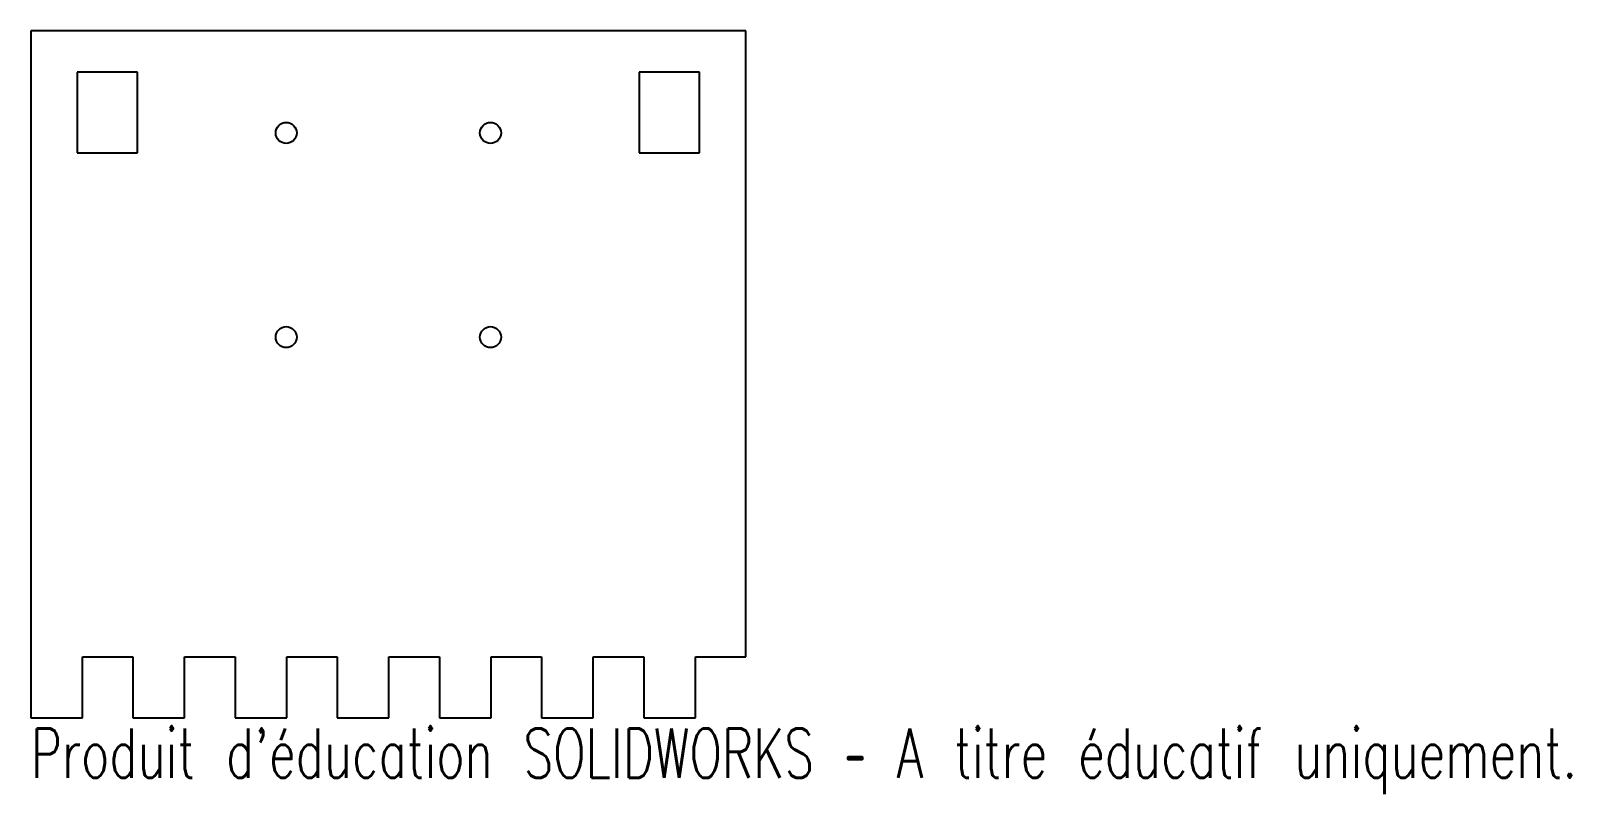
# Model space of a CAD drawing. Header units: millimetres. Extents: x 0 to 151, y -7 to 67.
import ezdxf

# ---------------------------------------------------------------- set-up
doc = ezdxf.new("R2010")
doc.units = ezdxf.units.MM
doc.styles.add('SLDTEXTSTYLE0', font='TXT', dxfattribs={"width": 0.7, "bigfont": 'bigfont'})

msp = doc.modelspace()

# ---------------------------------------------------------------- linework, layer by layer
at = {"color": 7, "linetype": 'Continuous', "lineweight": 25}
for p, q in [((70, 67.3), (0, 67.3)), ((0, 67.3), (0, 0)), ((70, 6), (70, 67.3)), ((4.55, 63.25), (4.55, 55.35)), ((10.45, 63.25), (4.55, 63.25)), ((10.45, 55.35), (10.45, 63.25)), ((59.55, 63.25), (59.55, 55.35)), ((65.45, 63.25), (59.55, 63.25)), ((65.45, 55.35), (65.45, 63.25)), ((4.55, 55.35), (10.45, 55.35)), ((59.55, 55.35), (65.45, 55.35)), ((5.05, 0), (5.05, 6)), ((5.05, 6), (10, 6)), ((10, 6), (10, 0)), ((15.05, 0), (15.05, 6)), ((15.05, 6), (20, 6)), ((20, 6), (20, 0)), ((25.05, 0), (25.05, 6)), ((25.05, 6), (30, 6)), ((30, 6), (30, 0)), ((35.05, 0), (35.05, 6)), ((35.05, 6), (40, 6)), ((40, 6), (40, 0)), ((45.05, 0), (45.05, 6)), ((45.05, 6), (50, 6)), ((50, 6), (50, 0)), ((55.05, 0), (55.05, 6)), ((55.05, 6), (60, 6)), ((60, 6), (60, 0)), ((65.05, 0), (65.05, 6)), ((65.05, 6), (70, 6)), ((0, 0), (5.05, 0)), ((10, 0), (15.05, 0)), ((20, 0), (25.05, 0)), ((30, 0), (35.05, 0)), ((40, 0), (45.05, 0)), ((50, 0), (55.05, 0)), ((60, 0), (65.05, 0))]:
    msp.add_line(p, q, dxfattribs=at)
for centre in [(25, 57.3), (45, 57.3), (25, 37.3), (45, 37.3)]:
    msp.add_circle(centre, 1.03, dxfattribs=at)

# ---------------------------------------------------------------- texts
at = {"color": 7, "linetype": 'Continuous', "insert": (0, -1.02), "char_height": 4.8336, "attachment_point": 1, "style": 'SLDTEXTSTYLE0'}
msp.add_mtext("Produit d'éducation SOLIDWORKS – A titre éducatif uniquement.", dxfattribs=at)

doc.saveas('drawing.dxf')
